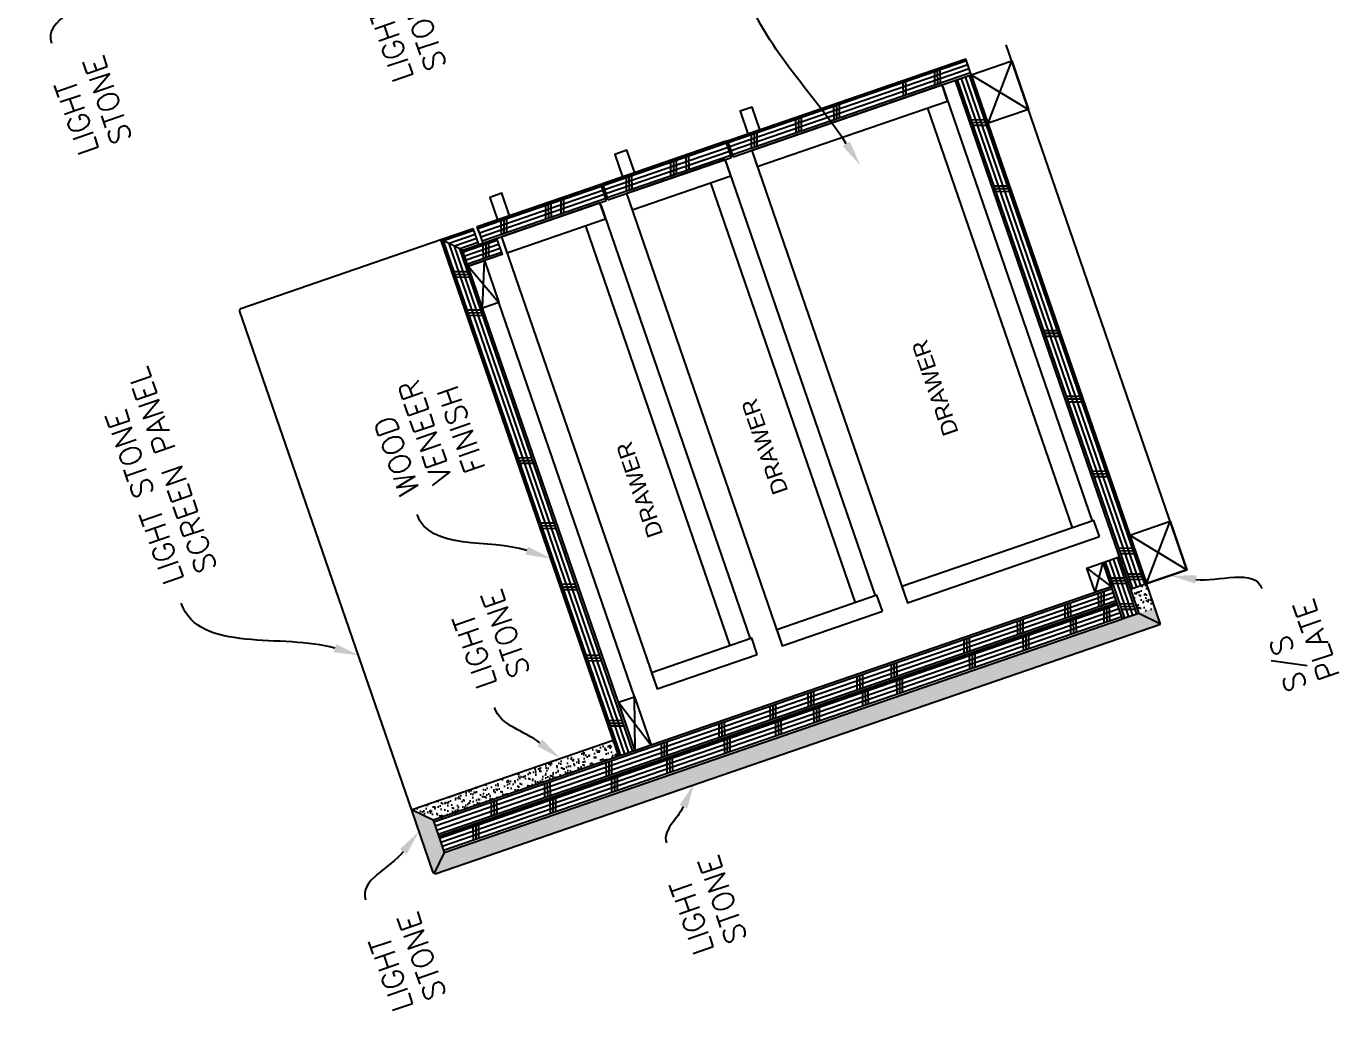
# Model space of a CAD drawing. Extents: x 760773 to 1075934, y 719259 to 1013331.
# Drawn here: x 823468 to 825004, y 826648 to 827805 of the extents above; entities that cross this region are included whole.
import ezdxf
from ezdxf import colors
from ezdxf.entities.mleader import LeaderData, LeaderLine
from ezdxf.math import Vec2, Vec3

# ---------------------------------------------------------------- set-up
doc = ezdxf.new("R2010")
doc.units = 0
doc.header["$MEASUREMENT"] = 0
doc.layers.add('72471 FF-FUR', color=9, linetype='Continuous', lineweight=30)
for name, color, linetype in [('A-TEXT', 7, 'Continuous'), ('MED', 7, 'Continuous'), ('n-q-appl', 140, 'Continuous'), ('THICK', 1, 'Continuous'), ('THIN', 2, 'Continuous')]:
    doc.layers.add(name, color=color, linetype=linetype)
doc.styles.add('KROY', font='arialbd.ttf')
doc.styles.add('STANDARD1', font='romans')
pattern_1 = [(236.5, (819097.061, 815306.708), (3.4343692, -9.006695), [0, -7.6, 0, -8.5, 0, -8.125]), (206.5, (819097.061, 815306.708), (-3.772779, -16.222872), [0, -4.1, 0, -6.85, 0, -2.625]), (166.5, (819102.876, 815308.7105), (-14.713183, -5.096081), [0, -2.5, 0, -9, 0, -11.75]), (156.5, (819102.876, 815308.71), (-12.783027, -9.042788), [0, -1.25, 0, -5.9, 0, -6.75])]

msp = doc.modelspace()

# ---------------------------------------------------------------- hatches: boundary and pattern name
at = {"layer": 'THIN'}
h = msp.add_hatch(dxfattribs=at)
h.set_pattern_fill('AR-SAND', color=256, scale=5)
h.set_pattern_definition(pattern_1)
h.paths.add_polyline_path([(824770.17421, 827117.11239), (824789.08458, 827123.62375), (824779.31754, 827151.98931), (824760.40717, 827145.47795)])
h = msp.add_hatch(dxfattribs=at)
h.set_pattern_fill('AR-SAND', color=256, scale=5)
h.set_pattern_definition(pattern_1)
h.paths.add_polyline_path([(823943.97809, 826813.59308), (823945.24918, 826812.97313), (823957.02824, 826837.12377), (823950.51687, 826856.03415), (823944.00551, 826874.94452), (823919.85486, 826886.72358), (823919.23491, 826885.45249)])
h.paths.add_polyline_path([(823945.24918, 826812.97313), (823946.52027, 826812.35318), (824795.59595, 827104.71338), (824789.08458, 827123.62375), (823957.02824, 826837.12377)])
h = msp.add_hatch(dxfattribs=at)
h.set_pattern_fill('AR-SAND', color=256, scale=5)
h.set_pattern_definition(pattern_1)
h.paths.add_polyline_path([(823920.47481, 826887.99466), (823919.85486, 826886.72358), (823944.00551, 826874.94452), (824161.47478, 826949.82519), (824154.96342, 826968.73557)])

# ---------------------------------------------------------------- linework, layer by layer
at = {"layer": '72471 FF-FUR', "lineweight": 0}
for p, q in [((823957.02824, 826837.12377), (824770.17421, 827117.11239)), ((823944.00551, 826874.94452), (823962.91588, 826881.45588)), ((823957.02824, 826837.12377), (823944.00551, 826874.94452))]:
    msp.add_line(p, q, dxfattribs=at)
at = {"layer": 'MED'}
for p, q in [((823995.6595, 827569.60765), (824567.69824, 827766.57638)), ((824574.2096, 827747.66601), (824567.69824, 827766.57638)), ((824555.29923, 827741.15465), (824574.2096, 827747.66601)), ((824574.2096, 827747.66601), (824779.31754, 827151.98931)), ((824540.76059, 827733.50454), (824715.75347, 827225.2883)), ((824555.29923, 827741.15465), (824753.89581, 827164.38832)), ((824522.82006, 827708.81876), (824692.1155, 827217.1491)), ((824293.39059, 827650.97227), (824286.87922, 827669.88264)), ((824317.02855, 827659.11147), (824499.34672, 827129.62107)), ((824286.71915, 827646.03106), (824461.71203, 827137.81482)), ((824146.83521, 827600.5092), (824140.32384, 827619.41958)), ((824268.77863, 827621.34528), (824438.07407, 827129.67562)), ((824140.16377, 827595.56799), (824315.15665, 827087.35176)), ((824170.47317, 827608.64841), (824352.79134, 827079.15801)), ((824122.22325, 827570.88222), (824291.51869, 827079.21256)), ((823718.62256, 827474.21618), (823953.11117, 827554.95708)), ((824023.91779, 827558.18534), (824206.23596, 827028.69494)), ((823718.62256, 827474.21618), (823717.38266, 827471.67401)), ((823919.23491, 826885.45249), (823717.38266, 827471.67401)), ((824179.76144, 827019.57903), (824020.88418, 827480.9921))]:
    msp.add_line(p, q, dxfattribs=at)
at = {"layer": 'MED', "flags": 128}
for points in [[(824295.28162, 827651.62341), (824574.2096, 827747.66601)], [(824326.591, 827683.5565), (824317.51291, 827709.92121), (824303.38896, 827705.05794), (824312.46705, 827678.69324), (824326.591, 827683.5565)], [(824290.3981, 827665.80618), (824288.77026, 827670.53378), (824290.3981, 827665.80618), (824295.28162, 827651.62341)], [(824286.87922, 827669.88264), (824142.21488, 827620.07071), (824143.84272, 827615.34312)], [(824180.03562, 827633.09344), (824170.95753, 827659.45814), (824156.83358, 827654.59488), (824165.91168, 827628.23017), (824180.03562, 827633.09344)], [(824148.72624, 827601.16034), (824293.39059, 827650.97227)], [(824140.32384, 827619.41958), (823995.6595, 827569.60765), (823997.28734, 827564.88006)], [(824033.48024, 827582.63038), (824024.40215, 827608.99508), (824010.2782, 827604.13181), (824019.3563, 827577.76711), (824033.48024, 827582.63038)], [(824143.84272, 827615.34312), (824142.21488, 827620.07071), (824143.84272, 827615.34312), (824148.72624, 827601.16034)], [(824002.17086, 827550.69728), (824146.83521, 827600.5092)], [(823997.28734, 827564.88006), (823995.6595, 827569.60765), (823997.28734, 827564.88006), (824002.17086, 827550.69728)], [(823978.5329, 827542.55807), (824018.24468, 827556.23194), (824024.75604, 827537.32156), (823985.04426, 827523.6477)], [(823950.51687, 826856.03415), (824744.75248, 827129.5114), (824738.24112, 827148.42177), (823944.00551, 826874.94452), (823950.51687, 826856.03415)], [(823957.02824, 826837.12377), (824751.26384, 827110.60102), (824744.75248, 827129.5114), (823950.51687, 826856.03415), (823957.02824, 826837.12377)]]:
    msp.add_lwpolyline(points, dxfattribs=at)
for points in [[(824546.45803, 827716.95796), (824539.94667, 827735.86834), (824317.02855, 827659.11147), (824323.53991, 827640.2011)], [(824292.41659, 827629.48448), (824285.90523, 827648.39485), (824170.47317, 827608.64841), (824176.98453, 827589.73804)], [(824145.86121, 827579.02142), (824139.34985, 827597.93179), (824023.91779, 827558.18534), (824030.42915, 827539.27497)], [(824724.15587, 827207.02907), (824717.64451, 827225.93944), (824492.83535, 827148.53144), (824499.34672, 827129.62107)], [(824751.26384, 827110.60102), (824728.47407, 827176.78733), (824747.38444, 827183.29869), (824770.17421, 827117.11239)], [(824470.11443, 827119.55559), (824463.60307, 827138.46596), (824346.27997, 827098.06838), (824352.79134, 827079.15801)], [(824323.55905, 827069.09252), (824317.04769, 827088.0029), (824199.72459, 827047.60531), (824206.23596, 827028.69494)]]:
    msp.add_lwpolyline(points, close=True, dxfattribs=at)
at = {"layer": 'THICK'}
for p, q in [((824826.59347, 827168.26772), (824614.97417, 827782.85479)), ((823953.11117, 827554.95708), (823990.93191, 827567.97981)), ((823997.44327, 827549.06944), (823990.93191, 827567.97981)), ((824161.47478, 826949.82519), (823953.11117, 827554.95708)), ((823978.5329, 827542.55807), (823997.44327, 827549.06944)), ((824180.38516, 826956.33656), (823978.5329, 827542.55807)), ((824760.40717, 827145.47795), (824826.59347, 827168.26772)), ((824795.59595, 827104.71338), (824779.31754, 827151.98931)), ((823946.52027, 826812.35318), (824795.59595, 827104.71338)), ((823920.47481, 826887.99466), (824154.96342, 826968.73557)), ((823920.47481, 826887.99466), (823919.23491, 826885.45249)), ((823943.97809, 826813.59308), (823919.23491, 826885.45249)), ((823946.52027, 826812.35318), (823943.97809, 826813.59308))]:
    msp.add_line(p, q, dxfattribs=at)
at = {"layer": 'THICK', "flags": 128}
for points in [[(824593.74369, 827690.9349), (824574.2096, 827747.66601), (824621.48553, 827763.94442), (824641.01962, 827707.2133)], [(824001.97381, 827474.48074), (823985.04426, 827523.6477), (824003.95463, 827530.15907), (824020.88418, 827480.9921)], [(824779.31754, 827151.98931), (824759.78345, 827208.72042), (824807.05938, 827224.99883), (824826.59347, 827168.26772)], [(824719.33074, 827141.9104), (824709.5637, 827170.27596), (824728.47407, 827176.78733), (824738.24112, 827148.42177)], [(824180.38516, 826956.33656), (824160.85107, 827013.06767), (824179.76144, 827019.57903), (824199.29553, 826962.84792)]]:
    msp.add_lwpolyline(points, close=True, dxfattribs=at)
at = {"layer": 'THIN'}
for p, q in [((824568.51216, 827764.21259), (824289.58418, 827668.16998)), ((824593.74369, 827690.9349), (824621.48553, 827763.94442)), ((824570.14, 827759.48499), (824291.21202, 827663.44239)), ((824571.76784, 827754.7574), (824292.83986, 827658.71479)), ((824573.39568, 827750.02981), (824294.4677, 827653.9872)), ((824531.60779, 827735.64108), (824531.43788, 827751.44689)), ((824534.94407, 827736.78986), (824534.77416, 827752.59566)), ((824538.07601, 827737.86827), (824537.9061, 827753.67407)), ((824574.2096, 827747.66601), (824641.01962, 827707.2133)), ((824494.60462, 827722.89987), (824494.43471, 827738.70568)), ((824497.73656, 827723.97828), (824497.56665, 827739.78409)), ((824557.66303, 827741.96857), (824762.77096, 827146.29187)), ((824562.39062, 827743.59641), (824767.49856, 827147.91971)), ((824567.11821, 827745.22425), (824772.22615, 827149.54755)), ((824571.84581, 827746.85209), (824776.95374, 827151.17539)), ((824413.42273, 827694.9467), (824413.25282, 827710.75251)), ((824416.75901, 827696.09548), (824416.5891, 827711.90128)), ((824419.89095, 827697.17389), (824419.72104, 827712.97969)), ((824369.05436, 827679.66945), (824368.88445, 827695.47525)), ((824372.39064, 827680.81822), (824372.22073, 827696.62403)), ((824375.52258, 827681.89663), (824375.35267, 827697.70244)), ((824589.7535, 827694.84438), (824573.94769, 827694.67447)), ((824590.83191, 827691.71245), (824575.0261, 827691.54254)), ((824591.98068, 827688.37616), (824576.17488, 827688.20625)), ((824316.96659, 827661.73419), (824316.79668, 827677.54)), ((824320.30288, 827662.88297), (824320.13297, 827678.68877)), ((824323.43481, 827663.96138), (824323.2649, 827679.76718)), ((824287.69314, 827667.51884), (824143.0288, 827617.70692)), ((824289.32098, 827662.79125), (824144.65664, 827612.97932)), ((824290.94882, 827658.06366), (824146.28448, 827608.25173)), ((824292.57667, 827653.33607), (824147.91232, 827603.52414)), ((824222.49898, 827629.20638), (824222.32907, 827645.01219)), ((824225.83526, 827630.35516), (824225.66535, 827646.16096)), ((824228.9672, 827631.43357), (824228.79729, 827647.23937)), ((824240.56319, 827635.42639), (824240.39328, 827651.23219)), ((824243.69512, 827636.5048), (824243.52521, 827652.31061)), ((824170.41121, 827611.27113), (824170.2413, 827627.07693)), ((824173.7475, 827612.4199), (824173.57759, 827628.22571)), ((824176.87943, 827613.49831), (824176.70952, 827629.30412)), ((824141.13776, 827617.05578), (823996.47342, 827567.24385)), ((824142.7656, 827612.32819), (823998.10126, 827562.51626)), ((824616.40649, 827617.43847), (824600.60068, 827617.26856)), ((824617.4849, 827614.30653), (824601.6791, 827614.13662)), ((824618.63368, 827610.97025), (824602.82787, 827610.80034)), ((824144.39345, 827607.60059), (823999.7291, 827557.78867)), ((824146.02129, 827602.873), (824001.35694, 827553.06107)), ((824075.9436, 827578.74332), (824075.77369, 827594.54912)), ((824079.27988, 827579.89209), (824079.10997, 827595.6979)), ((824082.41182, 827580.97051), (824082.24191, 827596.77631)), ((824094.00781, 827584.96332), (824093.8379, 827600.76913)), ((824097.13974, 827586.04174), (824096.96983, 827601.84754)), ((824030.32405, 827563.03525), (824030.15414, 827578.84106)), ((823991.74583, 827565.61601), (823956.28888, 827553.40721)), ((824023.85583, 827560.80806), (824023.68592, 827576.61387)), ((824027.19212, 827561.95684), (824027.02221, 827577.76264)), ((823978.5329, 827542.55807), (823953.11117, 827554.95708)), ((824163.83858, 826950.63911), (823956.28888, 827553.40721)), ((823993.37367, 827560.88842), (823962.64432, 827550.30745)), ((824168.56617, 826952.26695), (823962.64432, 827550.30745)), ((823995.00151, 827556.16083), (823968.99975, 827547.2077)), ((823996.62935, 827551.43323), (823975.35518, 827544.10795)), ((824019.0586, 827553.86814), (823979.34682, 827540.19428)), ((824020.68644, 827549.14055), (823980.97466, 827535.46668)), ((824002.91573, 827532.44539), (824002.74582, 827548.2512)), ((824006.25201, 827533.59417), (824006.0821, 827549.39997)), ((824009.38395, 827534.67258), (824009.21404, 827550.47838)), ((824173.29377, 826953.8948), (823968.99975, 827547.2077)), ((824178.02136, 826955.52264), (823975.35518, 827544.10795)), ((824022.31428, 827544.41295), (823982.6025, 827530.73909)), ((824023.94212, 827539.68536), (823984.23034, 827526.0115)), ((823968.71471, 827517.31998), (823984.52051, 827517.48989)), ((823985.04426, 827523.6477), (824020.88418, 827480.9921)), ((824001.97381, 827474.48074), (824003.95463, 827530.15907)), ((823969.86348, 827513.9837), (823985.66929, 827514.15361)), ((823970.9419, 827510.85176), (823986.7477, 827511.02167)), ((823984.17314, 827472.42543), (823999.97895, 827472.59534)), ((823985.32192, 827469.08915), (824001.12772, 827469.25906)), ((823986.40033, 827465.95721), (824002.20613, 827466.12712)), ((824674.75079, 827447.9943), (824658.94499, 827447.82439)), ((824675.82921, 827444.86237), (824660.0234, 827444.69246)), ((824676.97798, 827441.52608), (824661.17218, 827441.35617)), ((824701.23071, 827371.09106), (824685.4249, 827370.92115)), ((824702.30912, 827367.95912), (824686.50331, 827367.78921)), ((824703.45789, 827364.62284), (824687.65209, 827364.45293)), ((824043.73979, 827299.43133), (824059.54559, 827299.60124)), ((824044.88856, 827296.09505), (824060.69437, 827296.26496)), ((824045.96697, 827292.96311), (824061.77278, 827293.13302)), ((824731.34507, 827283.6326), (824715.53926, 827283.46269)), ((824732.42348, 827280.50067), (824716.61767, 827280.33076)), ((824733.57225, 827277.16438), (824717.76645, 827276.99447)), ((824779.31754, 827151.98931), (824807.05938, 827224.99883)), ((824070.04493, 827223.03565), (824085.85074, 827223.20556)), ((824071.19371, 827219.69936), (824086.99951, 827219.86927)), ((824072.27212, 827216.56743), (824088.07793, 827216.73734)), ((824759.78345, 827208.72042), (824826.59347, 827168.26772)), ((824735.56546, 827179.22909), (824758.35523, 827113.04279)), ((824740.29305, 827180.85693), (824763.08282, 827114.67063)), ((824745.02065, 827182.48477), (824767.81042, 827116.29847)), ((824762.43244, 827193.34833), (824746.62663, 827193.17842)), ((824763.51085, 827190.21639), (824747.70504, 827190.04648)), ((824764.65962, 827186.88011), (824748.85382, 827186.7102)), ((824709.5637, 827170.27596), (824738.24112, 827148.42177)), ((824719.33074, 827141.9104), (824728.47407, 827176.78733)), ((824730.83787, 827177.60125), (824753.62764, 827111.41495)), ((824772.84359, 827163.11215), (824757.03778, 827162.94224)), ((824094.70612, 827151.41435), (824110.51193, 827151.58426)), ((824095.8549, 827148.07807), (824111.6607, 827148.24798)), ((824753.28911, 827158.47141), (824737.4833, 827158.3015)), ((824754.36752, 827155.33947), (824738.56172, 827155.16956)), ((824755.5163, 827152.00319), (824739.71049, 827151.83328)), ((824773.922, 827159.98021), (824758.11619, 827159.81031)), ((824775.07077, 827156.64393), (824759.26497, 827156.47402)), ((824739.05504, 827146.05797), (823944.81943, 826872.58072)), ((824740.68288, 827141.33038), (823946.44727, 826867.85313)), ((824742.31072, 827136.60279), (823948.07511, 826863.12554)), ((824096.93331, 827144.94613), (824112.73912, 827145.11604)), ((824723.33347, 827124.78029), (824723.16356, 827140.5861)), ((824726.66975, 827125.92907), (824726.49984, 827141.73487)), ((824729.80169, 827127.00748), (824729.63178, 827142.81328)), ((824743.93856, 827131.87519), (823949.70295, 826858.39794)), ((824745.5664, 827127.1476), (823951.3308, 826853.67035)), ((824747.19424, 827122.42001), (823952.95864, 826848.94276)), ((824748.82208, 827117.69241), (823954.58648, 826844.21516)), ((824684.2331, 827111.31696), (824684.0632, 827127.12276)), ((824687.56939, 827112.46573), (824687.39948, 827128.27154)), ((824690.70132, 827113.54414), (824690.53141, 827129.34995)), ((824729.84483, 827105.86992), (824729.67492, 827121.67572)), ((824733.18111, 827107.01869), (824733.0112, 827122.8245)), ((824736.31305, 827108.09711), (824736.14314, 827123.90291)), ((824763.70026, 827128.23523), (824747.89445, 827128.06532)), ((824764.77867, 827125.10329), (824748.97287, 827124.93338)), ((824765.92745, 827121.76701), (824750.12164, 827121.5971)), ((824795.59595, 827104.71338), (824770.17421, 827117.11239)), ((824750.44992, 827112.96482), (823956.21432, 826839.48757)), ((824628.62373, 827092.16911), (824628.45382, 827107.97492)), ((824631.96002, 827093.31789), (824631.79011, 827109.12369)), ((824635.09195, 827094.3963), (824634.92204, 827110.20211)), ((824690.74447, 827092.40658), (824690.57456, 827108.21239)), ((824694.08075, 827093.55536), (824693.91084, 827109.36117)), ((824697.21269, 827094.63377), (824697.04278, 827110.43958)), ((824565.87862, 827070.56424), (824565.70871, 827086.37004)), ((824569.2149, 827071.71301), (824569.04499, 827087.51882)), ((824572.34684, 827072.79143), (824572.17693, 827088.59723)), ((824635.1351, 827073.25874), (824634.96519, 827089.06455)), ((824638.47138, 827074.40752), (824638.30147, 827090.21332)), ((824641.60332, 827075.48593), (824641.43341, 827091.29174)), ((824123.36, 827068.19744), (824139.16581, 827068.36735)), ((824124.50878, 827064.86116), (824140.31458, 827065.03107)), ((824125.58719, 827061.72922), (824141.39299, 827061.89913)), ((824480.72682, 827041.24412), (824480.55691, 827057.04993)), ((824484.0631, 827042.3929), (824483.89319, 827058.1987)), ((824487.19504, 827043.47131), (824487.02513, 827059.27712)), ((824572.38998, 827051.65387), (824572.22007, 827067.45967)), ((824575.72626, 827052.80264), (824575.55635, 827068.60845)), ((824578.8582, 827053.88105), (824578.68829, 827069.68686)), ((824440.6714, 827027.45194), (824440.50149, 827043.25774)), ((824444.00768, 827028.60071), (824443.83777, 827044.40652)), ((824447.13962, 827029.67912), (824446.96971, 827045.48493)), ((824493.7064, 827024.56094), (824493.53649, 827040.36674)), ((824386.82594, 827008.91146), (824386.65603, 827024.71726)), ((824389.95788, 827009.98987), (824389.78797, 827025.79568)), ((824450.51905, 827009.69034), (824450.34914, 827025.49614)), ((824453.65098, 827010.76875), (824453.48107, 827026.57456)), ((824487.23818, 827022.33375), (824487.06827, 827038.13956)), ((824490.57447, 827023.48253), (824490.40456, 827039.28833)), ((824160.85107, 827013.06767), (824199.29553, 826962.84792)), ((824180.38516, 826956.33656), (824179.76144, 827019.57903)), ((824342.19591, 826993.54411), (824342.026, 827009.34991)), ((824345.32785, 826994.62252), (824345.15794, 827010.42832)), ((824383.48966, 827007.76268), (824383.31975, 827023.56849)), ((824447.18276, 827008.54156), (824447.01285, 827024.34737)), ((824338.85963, 826992.39533), (824338.68972, 827008.20114)), ((824390.00102, 826988.85231), (824389.83111, 827004.65812)), ((824393.3373, 826990.00109), (824393.16739, 827005.80689)), ((824396.46924, 826991.0795), (824396.29933, 827006.8853)), ((824149.66524, 826991.80149), (824165.47105, 826991.97139)), ((824150.81401, 826988.4652), (824166.61982, 826988.63511)), ((824151.89243, 826985.33327), (824167.69823, 826985.50318)), ((824279.00575, 826971.78599), (824278.83584, 826987.59179)), ((824282.34203, 826972.93476), (824282.17212, 826988.74057)), ((824285.47397, 826974.01318), (824285.30406, 826989.81898)), ((824345.37099, 826973.48496), (824345.20108, 826989.29077)), ((824348.70728, 826974.63374), (824348.53737, 826990.43954)), ((824351.83921, 826975.71215), (824351.6693, 826991.51795)), ((824211.59489, 826948.57457), (824211.42498, 826964.38037)), ((824214.93117, 826949.72334), (824214.76126, 826965.52915)), ((824218.06311, 826950.80175), (824217.8932, 826966.60756)), ((824285.51711, 826952.87562), (824285.3472, 826968.68142)), ((824288.8534, 826954.02439), (824288.68349, 826969.8302)), ((824291.98533, 826955.1028), (824291.81542, 826970.90861)), ((824146.90194, 826926.299), (824146.73203, 826942.10481)), ((824150.23823, 826927.44777), (824150.06832, 826943.25358)), ((824153.37016, 826928.52619), (824153.20025, 826944.33199)), ((824218.10625, 826929.6642), (824217.93634, 826945.47)), ((824221.44254, 826930.81297), (824221.27263, 826946.61878)), ((824224.57447, 826931.89138), (824224.40456, 826947.69719)), ((824074.78523, 826901.46722), (824074.61532, 826917.27303)), ((824078.12151, 826902.616), (824077.95161, 826918.4218)), ((824081.25345, 826903.69441), (824081.08354, 826919.50022)), ((824153.41331, 826907.38863), (824153.2434, 826923.19443)), ((824156.74959, 826908.5374), (824156.57968, 826924.34321)), ((824159.88153, 826909.61582), (824159.71162, 826925.42162)), ((823944.00551, 826874.94452), (823919.85486, 826886.72358)), ((824012.31245, 826879.95612), (824012.14254, 826895.76193)), ((824015.64873, 826881.1049), (824015.47882, 826896.9107)), ((824018.78067, 826882.18331), (824018.61076, 826897.98911)), ((824081.29659, 826882.55685), (824081.12669, 826898.36266)), ((824084.63288, 826883.70563), (824084.46297, 826899.51143)), ((824087.76481, 826884.78404), (824087.5949, 826900.58985)), ((823991.15079, 826851.51716), (823990.98088, 826867.32297)), ((823994.48707, 826852.66594), (823994.31716, 826868.47174)), ((823997.61901, 826853.74435), (823997.4491, 826869.55016)), ((823957.02824, 826837.12377), (823945.24918, 826812.97313))]:
    msp.add_line(p, q, dxfattribs=at)

# ---------------------------------------------------------------- texts
at = {"layer": 'n-q-appl', "color": 7, "char_height": 18.75, "attachment_point": 1, "rotation": 109, "style": 'KROY'}
for insert in [(824541.8231, 827322.98739), (824342.33986, 827254.2998), (824195.78448, 827203.83673)]:
    msp.add_mtext_dynamic_manual_height_columns('{\\fArial|b0|i0|c0|p34;DRAWER}', width=140.0182495, gutter_width=5, heights=[0], dxfattribs=dict(at, insert=insert))

# ---------------------------------------------------------------- leaders
at = {"layer": 'A-TEXT'}
ml = msp.add_multileader_mtext('Standard', dxfattribs=at)
ml.set_content('P. LAM\\PFINISH\\PINTERIOR', color=256, style='STANDARD1')
ml.set_leader_properties()
ml.build(insert=Vec2(0, 0))
ml.multileader.update_dxf_attribs({"leader_type": 2, "dogleg_length": 50, "arrow_head_size": 30})
ctx = ml.context
ctx.base_point, ctx.char_height, ctx.arrow_head_size, ctx.landing_gap_size, ctx.plane_origin, ctx.plane_x_axis, ctx.plane_y_axis = Vec3(824308.08001, 827849.26477), 25, 30, 25, Vec3(824100.69419, 827688.40415), Vec3(-0.3255681545, 0.9455185756), Vec3(-0.9455185756, -0.3255681545)
notes = []
notes.append((ctx, [(1, (1, 1, 0), (824324.35842, 827801.98884), (-0.3255681545, 0.9455185756), 50, [(0, [(824444.26268, 827641.87072)], 0, [])])]))
ctx.mtext.insert, ctx.mtext.text_direction, ctx.mtext.rotation, ctx.mtext.width, ctx.mtext.line_spacing_factor, ctx.mtext.flow_direction = Vec3(824288.12182, 827868.83314), Vec3(-0.3255681545, 0.9455185756), 1.9024088847, 190.8596541, 0.975, 5
ml = msp.add_multileader_mtext('Standard', dxfattribs=at)
ml.set_content('LIGHT STONE ', color=256, style='STANDARD1')
ml.set_leader_properties()
ml.build(insert=Vec2(0, 0))
ml.multileader.update_dxf_attribs({"leader_type": 2, "dogleg_length": 50, "arrow_head_size": 30})
ctx = ml.context
ctx.base_point, ctx.char_height, ctx.arrow_head_size, ctx.landing_gap_size, ctx.plane_origin, ctx.plane_x_axis, ctx.plane_y_axis = Vec3(823917.93128, 827717.22445), 25, 30, 25, Vec3(823622.13797, 827775.68375), Vec3(-0.3255681545, 0.9455185756), Vec3(-0.9455185756, -0.3255681545)
notes.append((ctx, [(0, (1, 1, 0), (823848.94184, 827917.58434), (0.3255681545, -0.9455185756), 50, [(0, [(823897.88977, 827939.82621)], 0, [])])]))
ctx.mtext.insert, ctx.mtext.text_direction, ctx.mtext.rotation, ctx.mtext.width, ctx.mtext.line_spacing_factor, ctx.mtext.flow_direction = Vec3(823897.9731, 827736.79282), Vec3(-0.3255681545, 0.9455185756), 1.9024088847, 190.8596541, 0.975, 5
ml = msp.add_multileader_mtext('Standard', dxfattribs=at)
ml.set_content('LIGHT STONE ', color=256, style='STANDARD1')
ml.set_leader_properties()
ml.build(insert=Vec2(0, 0))
ml.multileader.update_dxf_attribs({"leader_type": 2, "dogleg_length": 50, "arrow_head_size": 30})
ctx = ml.context
ctx.base_point, ctx.char_height, ctx.arrow_head_size, ctx.landing_gap_size, ctx.plane_origin, ctx.plane_x_axis, ctx.plane_y_axis = Vec3(823549.60204, 827631.52069), 25, 30, 25, Vec3(823303.99334, 827707.25993), Vec3(-0.3255681545, 0.9455185756), Vec3(-0.9455185756, -0.3255681545)
notes.append((ctx, [(0, (1, 1, 0), (823480.61259, 827831.88058), (0.3255681545, -0.9455185756), 50, [(0, [(823579.74514, 827871.4024)], 0, [])])]))
ctx.mtext.insert, ctx.mtext.text_direction, ctx.mtext.rotation, ctx.mtext.width, ctx.mtext.line_spacing_factor, ctx.mtext.flow_direction = Vec3(823529.64385, 827651.08905), Vec3(-0.3255681545, 0.9455185756), 1.9024088847, 190.8596541, 0.975, 5
ml = msp.add_multileader_mtext('Standard', dxfattribs=at)
ml.set_content('WOOD VENEER FINISH', color=256, style='STANDARD1')
ml.set_leader_properties()
ml.build(insert=Vec2(0, 0))
ml.multileader.update_dxf_attribs({"leader_type": 2, "dogleg_length": 50, "arrow_head_size": 30})
ctx = ml.context
ctx.base_point, ctx.char_height, ctx.arrow_head_size, ctx.landing_gap_size, ctx.plane_origin, ctx.plane_x_axis, ctx.plane_y_axis = Vec3(823925.12008, 827232.91776), 25, 30, 25, Vec3(823705.92799, 827322.38228), Vec3(-0.3255681545, 0.9455185756), Vec3(-0.9455185756, -0.3255681545)
notes.append((ctx, [(1, (1, 1, 0), (823941.39848, 827185.64183), (-0.3255681545, 0.9455185756), 50, [(0, [(824082.05329, 827181.29699)], 0, [])])]))
ctx.mtext.insert, ctx.mtext.text_direction, ctx.mtext.rotation, ctx.mtext.width, ctx.mtext.line_spacing_factor, ctx.mtext.flow_direction = Vec3(823905.16189, 827252.48612), Vec3(-0.3255681545, 0.9455185756), 1.9024088847, 190.8596541, 0.975, 5
ml = msp.add_multileader_mtext('Standard', dxfattribs=at)
ml.set_content('LIGHT STONE SCREEN PANEL', color=256, style='STANDARD1')
ml.set_leader_properties()
ml.build(insert=Vec2(0, 0))
ml.multileader.update_dxf_attribs({"leader_type": 2, "dogleg_length": 50, "arrow_head_size": 30})
ctx = ml.context
ctx.base_point, ctx.char_height, ctx.arrow_head_size, ctx.landing_gap_size, ctx.plane_origin, ctx.plane_x_axis, ctx.plane_y_axis = Vec3(823649.03689, 827129.02211), 25, 30, 25, Vec3(823481.59367, 827209.01258), Vec3(-0.3255681545, 0.9455185756), Vec3(-0.9455185756, -0.3255681545)
notes.append((ctx, [(1, (1, 1, 0), (823665.3153, 827081.74618), (-0.3255681545, 0.9455185756), 50, [(0, [(823857.71897, 827067.9273)], 0, [])])]))
ctx.mtext.insert, ctx.mtext.text_direction, ctx.mtext.rotation, ctx.mtext.width, ctx.mtext.line_spacing_factor, ctx.mtext.flow_direction = Vec3(823629.07871, 827148.59047), Vec3(-0.3255681545, 0.9455185756), 1.9024088847, 290.0957019, 0.975, 5
ml = msp.add_multileader_mtext('Standard', dxfattribs=at)
ml.set_content('LIGHT STONE ', color=256, style='STANDARD1')
ml.set_leader_properties()
ml.build(insert=Vec2(0, 0))
ml.multileader.update_dxf_attribs({"leader_type": 2, "dogleg_length": 50, "arrow_head_size": 30})
ctx = ml.context
ctx.base_point, ctx.char_height, ctx.arrow_head_size, ctx.landing_gap_size, ctx.plane_origin, ctx.plane_x_axis, ctx.plane_y_axis = Vec3(824015.68722, 827006.79347), 25, 30, 25, Vec3(823734.2344, 827023.60492), Vec3(-0.3255681545, 0.9455185756), Vec3(-0.9455185756, -0.3255681545)
notes.append((ctx, [(1, (1, 1, 0), (824031.96562, 826959.51754), (-0.3255681545, 0.9455185756), 50, [(0, [(824092.77158, 826947.3212)], 0, [])])]))
ctx.mtext.insert, ctx.mtext.text_direction, ctx.mtext.rotation, ctx.mtext.width, ctx.mtext.line_spacing_factor, ctx.mtext.flow_direction = Vec3(823995.72903, 827026.36183), Vec3(-0.3255681545, 0.9455185756), 1.9024088847, 190.8596541, 0.975, 5
ml = msp.add_multileader_mtext('Standard', dxfattribs=at)
ml.set_content('S/S PLATE', color=256, style='STANDARD1')
ml.set_leader_properties()
ml.build(insert=Vec2(0, 0))
ml.multileader.update_dxf_attribs({"leader_type": 2, "dogleg_length": 50, "arrow_head_size": 30})
ctx = ml.context
ctx.base_point, ctx.char_height, ctx.arrow_head_size, ctx.landing_gap_size, ctx.plane_origin, ctx.plane_x_axis, ctx.plane_y_axis = Vec3(824963.7657, 827003.29031), 25, 30, 25, Vec3(824895.75425, 827007.1683), Vec3(-0.3255681545, 0.9455185756), Vec3(-0.9455185756, -0.3255681545)
notes.append((ctx, [(0, (1, 1, 0), (824898.26448, 827193.51964), (0.3255681545, -0.9455185756), 50, [(0, [(824807.53464, 827161.10426)], 0, [])])]))
ctx.mtext.insert, ctx.mtext.text_direction, ctx.mtext.rotation, ctx.mtext.width, ctx.mtext.defined_height, ctx.mtext.line_spacing_factor, ctx.mtext.flow_direction = Vec3(824943.80751, 827022.85867), Vec3(-0.3255681545, 0.9455185756), 1.9024088847, 163.2016848, 111.83589, 0.975, 5
ml = msp.add_multileader_mtext('Standard', dxfattribs=at)
ml.set_content('LIGHT STONE ', color=256, style='STANDARD1')
ml.set_leader_properties()
ml.build(insert=Vec2(0, 0))
ml.multileader.update_dxf_attribs({"leader_type": 2, "dogleg_length": 50, "arrow_head_size": 30})
ctx = ml.context
ctx.base_point, ctx.char_height, ctx.arrow_head_size, ctx.landing_gap_size, ctx.plane_origin, ctx.plane_x_axis, ctx.plane_y_axis = Vec3(824269.79265, 826695.34484), 25, 30, 25, Vec3(823973.99934, 826753.80413), Vec3(-0.3255681545, 0.9455185756), Vec3(-0.9455185756, -0.3255681545)
notes.append((ctx, [(0, (1, 1, 0), (824200.80321, 826895.70473), (0.3255681545, -0.9455185756), 50, [(0, [(824249.75114, 826917.9466)], 0, [])])]))
ctx.mtext.insert, ctx.mtext.text_direction, ctx.mtext.rotation, ctx.mtext.width, ctx.mtext.line_spacing_factor, ctx.mtext.flow_direction = Vec3(824249.83447, 826714.9132), Vec3(-0.3255681545, 0.9455185756), 1.9024088847, 190.8596541, 0.975, 5
ml = msp.add_multileader_mtext('Standard', dxfattribs=at)
ml.set_content('LIGHT STONE ', color=256, style='STANDARD1')
ml.set_leader_properties()
ml.build(insert=Vec2(0, 0))
ml.multileader.update_dxf_attribs({"leader_type": 2, "dogleg_length": 50, "arrow_head_size": 30})
ctx = ml.context
ctx.base_point, ctx.char_height, ctx.arrow_head_size, ctx.landing_gap_size, ctx.plane_origin, ctx.plane_x_axis, ctx.plane_y_axis = Vec3(823917.63661, 826628.82238), 25, 30, 25, Vec3(823651.66438, 826697.54989), Vec3(-0.3255681545, 0.9455185756), Vec3(-0.9455185756, -0.3255681545)
notes.append((ctx, [(0, (1, 1, 0), (823848.64717, 826829.18227), (0.3255681545, -0.9455185756), 50, [(0, [(823927.41618, 826861.69236)], 0, [])])]))
ctx.mtext.insert, ctx.mtext.text_direction, ctx.mtext.rotation, ctx.mtext.width, ctx.mtext.line_spacing_factor, ctx.mtext.flow_direction = Vec3(823897.67842, 826648.39074), Vec3(-0.3255681545, 0.9455185756), 1.9024088847, 190.8596541, 0.975, 5
for ctx, leaders in notes:
    for number, flags, end, landing, length, lines in leaders:
        leader = LeaderData()
        leader.index, (leader.has_last_leader_line, leader.has_dogleg_vector, leader.attachment_direction) = number, flags
        leader.last_leader_point, leader.dogleg_vector, leader.dogleg_length = Vec3(end), Vec3(landing), length
        for number, points, colour, breaks in lines:
            line = LeaderLine()
            line.index, line.vertices, line.color, line.breaks = number, Vec3.list(points), colors.encode_raw_color(colour), breaks
            leader.lines.append(line)
        ctx.leaders.append(leader)

doc.saveas('drawing.dxf')
